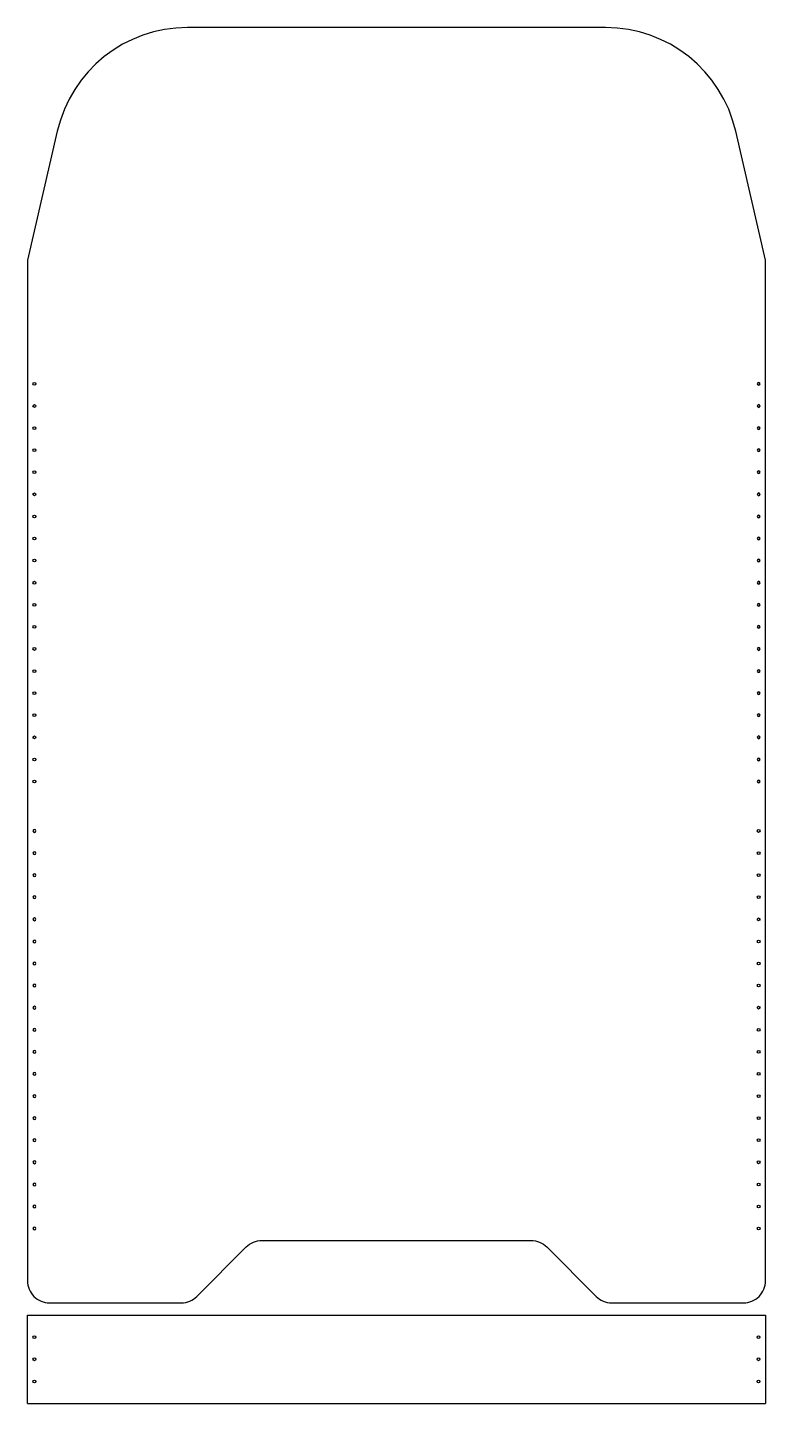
# Model space of a CAD drawing. Extents: x 3395 to 3798, y 963 to 1714.
import ezdxf

# ---------------------------------------------------------------- set-up
doc = ezdxf.new("R2010")
doc.units = 0
doc.header["$MEASUREMENT"] = 0
doc.layers.get('0').update_dxf_attribs({"linetype": 'CONTINUOUS'})

# ---------------------------------------------------------------- blocks, each defined once
blk = doc.blocks.new('*U70')
blk.add_circle((0, -0.75), 0.75)
blk = doc.blocks.new('*U71')
at = {"color": 0, "linetype": 'ByBlock', "lineweight": -2, "transparency": 16777216, "rotation": 90}
for p in [(3398.11, 1519.87), (3398.11, 1507.81), (3398.11, 1495.76), (3398.11, 1483.7), (3398.11, 1471.65), (3398.11, 1459.59), (3398.11, 1447.54), (3398.11, 1435.48), (3398.11, 1423.42), (3398.11, 1411.37), (3398.11, 1399.31), (3398.11, 1387.26), (3398.11, 1375.2), (3398.11, 1363.15), (3398.11, 1351.09), (3398.11, 1339.04), (3398.11, 1326.98), (3398.11, 1314.92), (3398.11, 1302.87)]:
    blk.add_blockref('*U70', p, dxfattribs=at)
blk = doc.blocks.new('*U88')
blk.add_circle((0, -0.75), 0.75)
blk = doc.blocks.new('*U89')
at = {"color": 0, "linetype": 'ByBlock', "lineweight": -2, "transparency": 16777216, "rotation": 90}
for p in [(3398.11, 1519.87), (3398.11, 1507.81), (3398.11, 1495.76), (3398.11, 1483.7), (3398.11, 1471.65), (3398.11, 1459.59), (3398.11, 1447.54), (3398.11, 1435.48), (3398.11, 1423.42), (3398.11, 1411.37), (3398.11, 1399.31), (3398.11, 1387.26), (3398.11, 1375.2), (3398.11, 1363.15), (3398.11, 1351.09), (3398.11, 1339.04), (3398.11, 1326.98), (3398.11, 1314.92), (3398.11, 1302.87)]:
    blk.add_blockref('*U88', p, dxfattribs=at)
blk = doc.blocks.new('*U91')
blk.add_circle((0, -0.75), 0.75)
blk = doc.blocks.new('*U92')
at = {"color": 0, "linetype": 'ByBlock', "lineweight": -2, "transparency": 16777216, "rotation": 90}
for p in [(3398.11, 1519.87), (3398.11, 1507.81), (3398.11, 1495.76), (3398.11, 1483.7), (3398.11, 1471.65), (3398.11, 1459.59), (3398.11, 1447.54), (3398.11, 1435.48), (3398.11, 1423.42), (3398.11, 1411.37), (3398.11, 1399.31), (3398.11, 1387.26), (3398.11, 1375.2), (3398.11, 1363.15), (3398.11, 1351.09), (3398.11, 1339.04), (3398.11, 1326.98), (3398.11, 1314.92), (3398.11, 1302.87)]:
    blk.add_blockref('*U91', p, dxfattribs=at)
blk = doc.blocks.new('*U93')
blk.add_circle((0, -0.75), 0.75)
blk = doc.blocks.new('*U94')
at = {"color": 0, "linetype": 'ByBlock', "lineweight": -2, "transparency": 16777216, "rotation": 90}
for p in [(3398.11, 1519.87), (3398.11, 1507.81), (3398.11, 1495.76), (3398.11, 1483.7), (3398.11, 1471.65), (3398.11, 1459.59), (3398.11, 1447.54), (3398.11, 1435.48), (3398.11, 1423.42), (3398.11, 1411.37), (3398.11, 1399.31), (3398.11, 1387.26), (3398.11, 1375.2), (3398.11, 1363.15), (3398.11, 1351.09), (3398.11, 1339.04), (3398.11, 1326.98), (3398.11, 1314.92), (3398.11, 1302.87)]:
    blk.add_blockref('*U93', p, dxfattribs=at)

msp = doc.modelspace()

# ---------------------------------------------------------------- linework, layer by layer
for p, q in [((3395.11, 1011.63), (3798.11, 1011.63)), ((3395.11, 963.41), (3395.11, 1011.63)), ((3798.11, 1011.63), (3798.11, 963.41)), ((3395.11, 963.41), (3798.11, 963.41))]:
    msp.add_line(p, q)
msp.add_lwpolyline([(3786.11, 1018.37, 0.414214), (3798.11, 1030.37), (3798.11, 1587.37), (3781.86, 1657.79, 0.349216), (3710.73, 1714.37), (3482.5, 1714.37, 0.349216), (3411.37, 1657.79), (3395.11, 1587.37), (3395.11, 1030.37, 0.414214), (3407.11, 1018.37), (3479.14, 1018.37, 0.198912), (3487.63, 1021.88), (3514.6, 1048.85, -0.198912), (3523.08, 1052.37), (3670.14, 1052.37, -0.198912), (3678.63, 1048.85), (3705.6, 1021.88, 0.198912), (3714.08, 1018.37)], format="xyb", close=True)
for centre in [(3398.86, 999.58), (3794.36, 999.58), (3398.86, 987.52), (3794.36, 987.52), (3398.86, 975.47), (3794.36, 975.47)]:
    msp.add_circle(centre, 0.75)

# ---------------------------------------------------------------- block references
msp.add_blockref('*U71', (0, 0))
at = {"xscale": -1}
msp.add_blockref('*U89', (7193.23, 0), dxfattribs=at)
at = {"xscale": -1, "rotation": 180}
msp.add_blockref('*U92', (0, 2578.74), dxfattribs=at)
at = {"rotation": 180}
msp.add_blockref('*U94', (7193.23, 2578.74), dxfattribs=at)

doc.saveas('drawing.dxf')
